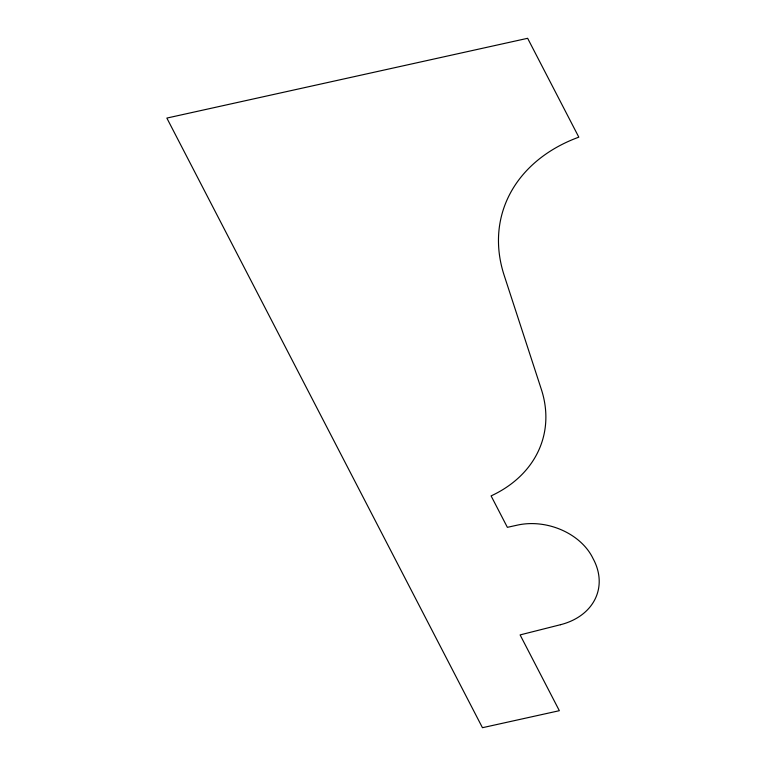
<?xml version="1.0" encoding="UTF-8"?>
<svg xmlns="http://www.w3.org/2000/svg" width="766" height="766" viewBox="0 0 766 766"><rect width="100%" height="100%" fill="white"/><g stroke="black" fill="none" stroke-linecap="round" stroke-linejoin="round"><path stroke-width="1.15" d="M560.444 624.721L520.104 634.909L559.343 710.695L482.456 727.7L166.854 118.079L527.64 38.3L578.818 137.162A171.948 130.364 16.2 0 0 504.143 275.272L541.332 389.32A137.583 104.3 16.2 0 1 491.092 495.899L507.37 527.334L517.519 525.093A57.89 43.892 16.2 0 1 593.037 558.538A68.71 52.088 16.2 0 1 560.444 624.721"/></g></svg>
